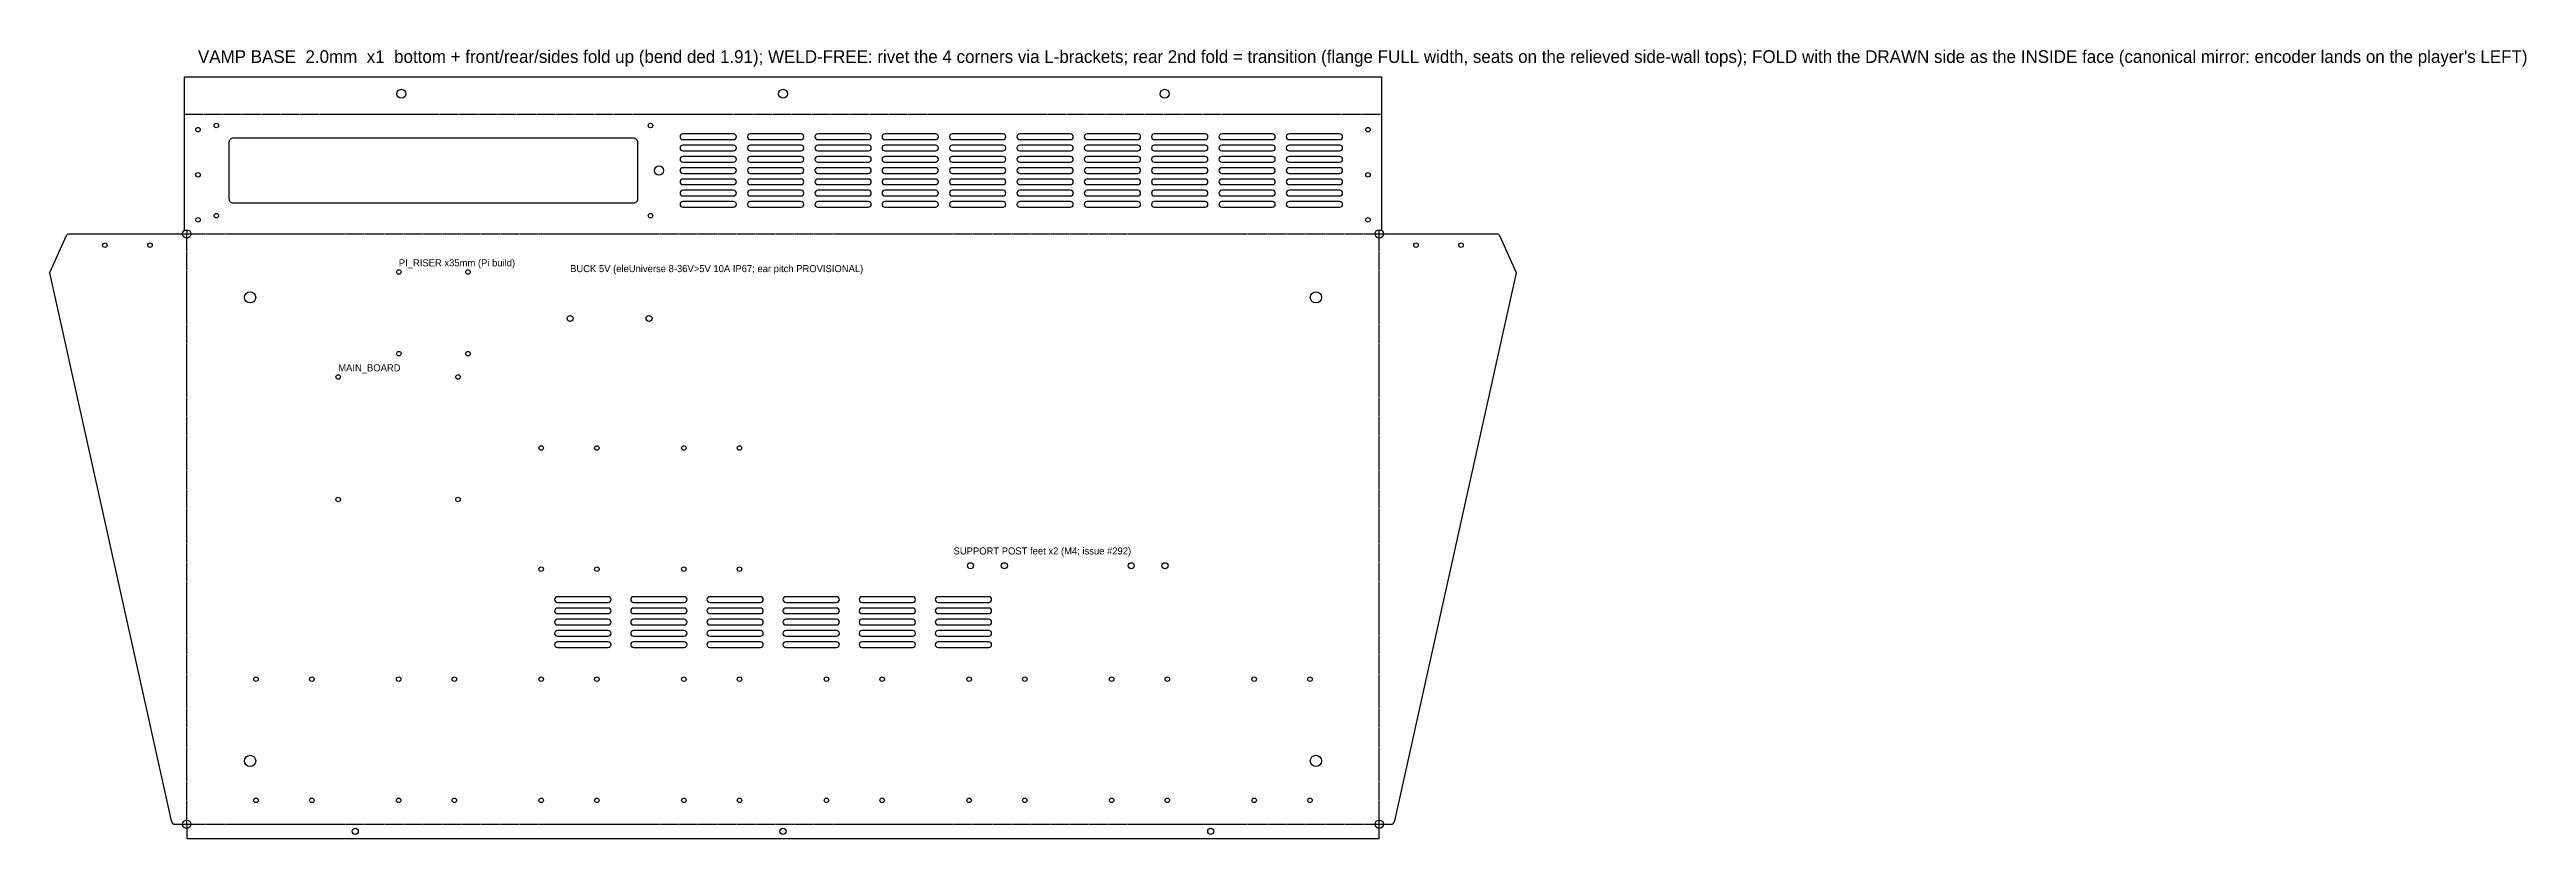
# Model space of a CAD drawing. Header units: millimetres. Extents: x -97 to 1660, y -10 to 550.
import ezdxf

# ---------------------------------------------------------------- set-up
doc = ezdxf.new("R2010")
doc.units = ezdxf.units.MM
doc.linetypes.add('DASHED', pattern=[1.524, 1.27, -0.254])
for name, color, linetype in [('BEND', 4, 'DASHED'), ('CUT', 7, 'Continuous'), ('NOTE', 8, 'Continuous'), ('VENT', 7, 'Continuous')]:
    doc.layers.add(name, color=color, linetype=linetype)

msp = doc.modelspace()

# ---------------------------------------------------------------- linework, layer by layer
at = {"layer": 'BEND'}
for points in [[(-1.9, 504), (847.9, 504)], [(0, 419), (846, 419)], [(0, 0), (0, 419)], [(846, 0), (846, 419)], [(0, 0), (846, 0)]]:
    msp.add_lwpolyline(points, dxfattribs=at)
at = {"layer": 'CUT'}
for points in [[(0, -10.1), (846, -10.1), (846, 0), (854.1, 0, 0.351674), (857, 2.4), (943.3, 391.5), (931.4, 417.7, 0.294108), (929.6, 418.9), (846, 418.9), (846, 421.6), (847.9, 421.6), (847.9, 530.4), (-1.9, 530.4), (-1.9, 421.6), (0, 421.6), (0, 418.9), (-83.6, 418.9, 0.294108), (-85.4, 417.7), (-97.3, 391.5), (-11, 2.4, 0.351674), (-8.1, 0), (0, 0)], [(33, 441), (317, 441, 0.414214), (320, 444), (320, 484, 0.414214), (317, 487), (33, 487, 0.414214), (30, 484), (30, 444, 0.414214)]]:
    msp.add_lwpolyline(points, format="xyb", close=True, dxfattribs=at)
for centre, radius in [((152.3, 518.5), 3.15), ((423, 518.5), 3.15), ((693.7, 518.5), 3.15), ((8, 493), 1.6), ((21, 496), 1.6), ((329, 496), 1.6), ((838, 493), 1.6), ((8, 461), 1.6), ((335, 464), 3.25), ((838, 461), 1.6), ((0, 419), 3), ((8, 429), 1.6), ((21, 432), 1.6), ((329, 432), 1.6), ((838, 429), 1.6), ((846, 419), 3), ((-58, 411), 1.6), ((-26, 411), 1.6), ((872, 411), 1.6), ((904, 411), 1.6), ((150.5, 392), 1.6), ((199.5, 392), 1.6), ((45, 374), 4), ((801, 374), 4), ((272, 359), 2.15), ((328, 359), 2.15), ((150.5, 334), 1.6), ((199.5, 334), 1.6), ((107.5, 317.5), 1.6), ((192.5, 317.5), 1.6), ((251.5, 267.1), 1.6), ((291, 267.1), 1.6), ((352.7, 267.1), 1.6), ((392.2, 267.1), 1.6), ((107.5, 230.5), 1.6), ((192.5, 230.5), 1.6), ((251.5, 181.1), 1.6), ((291, 181.1), 1.6), ((352.7, 181.1), 1.6), ((392.2, 181.1), 1.6), ((556, 183.5), 2.15), ((580, 183.5), 2.15), ((670, 183.5), 2.15), ((694, 183.5), 2.15), ((49.2, 103), 1.6), ((88.8, 103), 1.6), ((150.4, 103), 1.6), ((189.9, 103), 1.6), ((251.5, 103), 1.6), ((291, 103), 1.6), ((352.7, 103), 1.6), ((392.2, 103), 1.6), ((453.8, 103), 1.6), ((493.3, 103), 1.6), ((555, 103), 1.6), ((594.5, 103), 1.6), ((656.1, 103), 1.6), ((695.6, 103), 1.6), ((757.2, 103), 1.6), ((796.8, 103), 1.6), ((45, 45), 4), ((801, 45), 4), ((49.2, 17), 1.6), ((88.8, 17), 1.6), ((150.4, 17), 1.6), ((189.9, 17), 1.6), ((251.5, 17), 1.6), ((291, 17), 1.6), ((352.7, 17), 1.6), ((392.2, 17), 1.6), ((453.8, 17), 1.6), ((493.3, 17), 1.6), ((555, 17), 1.6), ((594.5, 17), 1.6), ((656.1, 17), 1.6), ((695.6, 17), 1.6), ((757.2, 17), 1.6), ((796.8, 17), 1.6), ((0, 0), 3), ((846, 0), 3), ((119.6, -5), 2.15), ((423, -5), 2.15), ((726.4, -5), 2.15)]:
    msp.add_circle(centre, radius, dxfattribs=at)
at = {"layer": 'VENT'}
for points in [[(352, 486), (388, 486, 0.414214), (390, 488), (390, 488, 0.414214), (388, 490), (352, 490, 0.414214), (350, 488), (350, 488, 0.414214)], [(352, 478), (388, 478, 0.414214), (390, 480), (390, 480, 0.414214), (388, 482), (352, 482, 0.414214), (350, 480), (350, 480, 0.414214)], [(399.8, 486), (435.8, 486, 0.414214), (437.8, 488), (437.8, 488, 0.414214), (435.8, 490), (399.8, 490, 0.414214), (397.8, 488), (397.8, 488, 0.414214)], [(399.8, 478), (435.8, 478, 0.414214), (437.8, 480), (437.8, 480, 0.414214), (435.8, 482), (399.8, 482, 0.414214), (397.8, 480), (397.8, 480, 0.414214)], [(447.6, 486), (483.6, 486, 0.414214), (485.6, 488), (485.6, 488, 0.414214), (483.6, 490), (447.6, 490, 0.414214), (445.6, 488), (445.6, 488, 0.414214)], [(447.6, 478), (483.6, 478, 0.414214), (485.6, 480), (485.6, 480, 0.414214), (483.6, 482), (447.6, 482, 0.414214), (445.6, 480), (445.6, 480, 0.414214)], [(495.3, 486), (531.3, 486, 0.414214), (533.3, 488), (533.3, 488, 0.414214), (531.3, 490), (495.3, 490, 0.414214), (493.3, 488), (493.3, 488, 0.414214)], [(495.3, 478), (531.3, 478, 0.414214), (533.3, 480), (533.3, 480, 0.414214), (531.3, 482), (495.3, 482, 0.414214), (493.3, 480), (493.3, 480, 0.414214)], [(543.1, 486), (579.1, 486, 0.414214), (581.1, 488), (581.1, 488, 0.414214), (579.1, 490), (543.1, 490, 0.414214), (541.1, 488), (541.1, 488, 0.414214)], [(543.1, 478), (579.1, 478, 0.414214), (581.1, 480), (581.1, 480, 0.414214), (579.1, 482), (543.1, 482, 0.414214), (541.1, 480), (541.1, 480, 0.414214)], [(590.9, 486), (626.9, 486, 0.414214), (628.9, 488), (628.9, 488, 0.414214), (626.9, 490), (590.9, 490, 0.414214), (588.9, 488), (588.9, 488, 0.414214)], [(590.9, 478), (626.9, 478, 0.414214), (628.9, 480), (628.9, 480, 0.414214), (626.9, 482), (590.9, 482, 0.414214), (588.9, 480), (588.9, 480, 0.414214)], [(638.7, 486), (674.7, 486, 0.414214), (676.7, 488), (676.7, 488, 0.414214), (674.7, 490), (638.7, 490, 0.414214), (636.7, 488), (636.7, 488, 0.414214)], [(638.7, 478), (674.7, 478, 0.414214), (676.7, 480), (676.7, 480, 0.414214), (674.7, 482), (638.7, 482, 0.414214), (636.7, 480), (636.7, 480, 0.414214)], [(686.4, 486), (722.4, 486, 0.414214), (724.4, 488), (724.4, 488, 0.414214), (722.4, 490), (686.4, 490, 0.414214), (684.4, 488), (684.4, 488, 0.414214)], [(686.4, 478), (722.4, 478, 0.414214), (724.4, 480), (724.4, 480, 0.414214), (722.4, 482), (686.4, 482, 0.414214), (684.4, 480), (684.4, 480, 0.414214)], [(734.2, 486), (770.2, 486, 0.414214), (772.2, 488), (772.2, 488, 0.414214), (770.2, 490), (734.2, 490, 0.414214), (732.2, 488), (732.2, 488, 0.414214)], [(734.2, 478), (770.2, 478, 0.414214), (772.2, 480), (772.2, 480, 0.414214), (770.2, 482), (734.2, 482, 0.414214), (732.2, 480), (732.2, 480, 0.414214)], [(782, 486), (818, 486, 0.414214), (820, 488), (820, 488, 0.414214), (818, 490), (782, 490, 0.414214), (780, 488), (780, 488, 0.414214)], [(782, 478), (818, 478, 0.414214), (820, 480), (820, 480, 0.414214), (818, 482), (782, 482, 0.414214), (780, 480), (780, 480, 0.414214)], [(352, 470), (388, 470, 0.414214), (390, 472), (390, 472, 0.414214), (388, 474), (352, 474, 0.414214), (350, 472), (350, 472, 0.414214)], [(352, 462), (388, 462, 0.414214), (390, 464), (390, 464, 0.414214), (388, 466), (352, 466, 0.414214), (350, 464), (350, 464, 0.414214)], [(352, 454), (388, 454, 0.414214), (390, 456), (390, 456, 0.414214), (388, 458), (352, 458, 0.414214), (350, 456), (350, 456, 0.414214)], [(399.8, 470), (435.8, 470, 0.414214), (437.8, 472), (437.8, 472, 0.414214), (435.8, 474), (399.8, 474, 0.414214), (397.8, 472), (397.8, 472, 0.414214)], [(399.8, 462), (435.8, 462, 0.414214), (437.8, 464), (437.8, 464, 0.414214), (435.8, 466), (399.8, 466, 0.414214), (397.8, 464), (397.8, 464, 0.414214)], [(399.8, 454), (435.8, 454, 0.414214), (437.8, 456), (437.8, 456, 0.414214), (435.8, 458), (399.8, 458, 0.414214), (397.8, 456), (397.8, 456, 0.414214)], [(447.6, 470), (483.6, 470, 0.414214), (485.6, 472), (485.6, 472, 0.414214), (483.6, 474), (447.6, 474, 0.414214), (445.6, 472), (445.6, 472, 0.414214)], [(447.6, 462), (483.6, 462, 0.414214), (485.6, 464), (485.6, 464, 0.414214), (483.6, 466), (447.6, 466, 0.414214), (445.6, 464), (445.6, 464, 0.414214)], [(447.6, 454), (483.6, 454, 0.414214), (485.6, 456), (485.6, 456, 0.414214), (483.6, 458), (447.6, 458, 0.414214), (445.6, 456), (445.6, 456, 0.414214)], [(495.3, 470), (531.3, 470, 0.414214), (533.3, 472), (533.3, 472, 0.414214), (531.3, 474), (495.3, 474, 0.414214), (493.3, 472), (493.3, 472, 0.414214)], [(495.3, 462), (531.3, 462, 0.414214), (533.3, 464), (533.3, 464, 0.414214), (531.3, 466), (495.3, 466, 0.414214), (493.3, 464), (493.3, 464, 0.414214)], [(495.3, 454), (531.3, 454, 0.414214), (533.3, 456), (533.3, 456, 0.414214), (531.3, 458), (495.3, 458, 0.414214), (493.3, 456), (493.3, 456, 0.414214)], [(543.1, 470), (579.1, 470, 0.414214), (581.1, 472), (581.1, 472, 0.414214), (579.1, 474), (543.1, 474, 0.414214), (541.1, 472), (541.1, 472, 0.414214)], [(543.1, 462), (579.1, 462, 0.414214), (581.1, 464), (581.1, 464, 0.414214), (579.1, 466), (543.1, 466, 0.414214), (541.1, 464), (541.1, 464, 0.414214)], [(543.1, 454), (579.1, 454, 0.414214), (581.1, 456), (581.1, 456, 0.414214), (579.1, 458), (543.1, 458, 0.414214), (541.1, 456), (541.1, 456, 0.414214)], [(590.9, 470), (626.9, 470, 0.414214), (628.9, 472), (628.9, 472, 0.414214), (626.9, 474), (590.9, 474, 0.414214), (588.9, 472), (588.9, 472, 0.414214)], [(590.9, 462), (626.9, 462, 0.414214), (628.9, 464), (628.9, 464, 0.414214), (626.9, 466), (590.9, 466, 0.414214), (588.9, 464), (588.9, 464, 0.414214)], [(590.9, 454), (626.9, 454, 0.414214), (628.9, 456), (628.9, 456, 0.414214), (626.9, 458), (590.9, 458, 0.414214), (588.9, 456), (588.9, 456, 0.414214)], [(638.7, 470), (674.7, 470, 0.414214), (676.7, 472), (676.7, 472, 0.414214), (674.7, 474), (638.7, 474, 0.414214), (636.7, 472), (636.7, 472, 0.414214)], [(638.7, 462), (674.7, 462, 0.414214), (676.7, 464), (676.7, 464, 0.414214), (674.7, 466), (638.7, 466, 0.414214), (636.7, 464), (636.7, 464, 0.414214)], [(638.7, 454), (674.7, 454, 0.414214), (676.7, 456), (676.7, 456, 0.414214), (674.7, 458), (638.7, 458, 0.414214), (636.7, 456), (636.7, 456, 0.414214)], [(686.4, 470), (722.4, 470, 0.414214), (724.4, 472), (724.4, 472, 0.414214), (722.4, 474), (686.4, 474, 0.414214), (684.4, 472), (684.4, 472, 0.414214)], [(686.4, 462), (722.4, 462, 0.414214), (724.4, 464), (724.4, 464, 0.414214), (722.4, 466), (686.4, 466, 0.414214), (684.4, 464), (684.4, 464, 0.414214)], [(686.4, 454), (722.4, 454, 0.414214), (724.4, 456), (724.4, 456, 0.414214), (722.4, 458), (686.4, 458, 0.414214), (684.4, 456), (684.4, 456, 0.414214)], [(734.2, 470), (770.2, 470, 0.414214), (772.2, 472), (772.2, 472, 0.414214), (770.2, 474), (734.2, 474, 0.414214), (732.2, 472), (732.2, 472, 0.414214)], [(734.2, 462), (770.2, 462, 0.414214), (772.2, 464), (772.2, 464, 0.414214), (770.2, 466), (734.2, 466, 0.414214), (732.2, 464), (732.2, 464, 0.414214)], [(734.2, 454), (770.2, 454, 0.414214), (772.2, 456), (772.2, 456, 0.414214), (770.2, 458), (734.2, 458, 0.414214), (732.2, 456), (732.2, 456, 0.414214)], [(782, 470), (818, 470, 0.414214), (820, 472), (820, 472, 0.414214), (818, 474), (782, 474, 0.414214), (780, 472), (780, 472, 0.414214)], [(782, 462), (818, 462, 0.414214), (820, 464), (820, 464, 0.414214), (818, 466), (782, 466, 0.414214), (780, 464), (780, 464, 0.414214)], [(782, 454), (818, 454, 0.414214), (820, 456), (820, 456, 0.414214), (818, 458), (782, 458, 0.414214), (780, 456), (780, 456, 0.414214)], [(352, 446), (388, 446, 0.414214), (390, 448), (390, 448, 0.414214), (388, 450), (352, 450, 0.414214), (350, 448), (350, 448, 0.414214)], [(352, 438), (388, 438, 0.414214), (390, 440), (390, 440, 0.414214), (388, 442), (352, 442, 0.414214), (350, 440), (350, 440, 0.414214)], [(399.8, 446), (435.8, 446, 0.414214), (437.8, 448), (437.8, 448, 0.414214), (435.8, 450), (399.8, 450, 0.414214), (397.8, 448), (397.8, 448, 0.414214)], [(399.8, 438), (435.8, 438, 0.414214), (437.8, 440), (437.8, 440, 0.414214), (435.8, 442), (399.8, 442, 0.414214), (397.8, 440), (397.8, 440, 0.414214)], [(447.6, 446), (483.6, 446, 0.414214), (485.6, 448), (485.6, 448, 0.414214), (483.6, 450), (447.6, 450, 0.414214), (445.6, 448), (445.6, 448, 0.414214)], [(447.6, 438), (483.6, 438, 0.414214), (485.6, 440), (485.6, 440, 0.414214), (483.6, 442), (447.6, 442, 0.414214), (445.6, 440), (445.6, 440, 0.414214)], [(495.3, 446), (531.3, 446, 0.414214), (533.3, 448), (533.3, 448, 0.414214), (531.3, 450), (495.3, 450, 0.414214), (493.3, 448), (493.3, 448, 0.414214)], [(495.3, 438), (531.3, 438, 0.414214), (533.3, 440), (533.3, 440, 0.414214), (531.3, 442), (495.3, 442, 0.414214), (493.3, 440), (493.3, 440, 0.414214)], [(543.1, 446), (579.1, 446, 0.414214), (581.1, 448), (581.1, 448, 0.414214), (579.1, 450), (543.1, 450, 0.414214), (541.1, 448), (541.1, 448, 0.414214)], [(543.1, 438), (579.1, 438, 0.414214), (581.1, 440), (581.1, 440, 0.414214), (579.1, 442), (543.1, 442, 0.414214), (541.1, 440), (541.1, 440, 0.414214)], [(590.9, 446), (626.9, 446, 0.414214), (628.9, 448), (628.9, 448, 0.414214), (626.9, 450), (590.9, 450, 0.414214), (588.9, 448), (588.9, 448, 0.414214)], [(590.9, 438), (626.9, 438, 0.414214), (628.9, 440), (628.9, 440, 0.414214), (626.9, 442), (590.9, 442, 0.414214), (588.9, 440), (588.9, 440, 0.414214)], [(638.7, 446), (674.7, 446, 0.414214), (676.7, 448), (676.7, 448, 0.414214), (674.7, 450), (638.7, 450, 0.414214), (636.7, 448), (636.7, 448, 0.414214)], [(638.7, 438), (674.7, 438, 0.414214), (676.7, 440), (676.7, 440, 0.414214), (674.7, 442), (638.7, 442, 0.414214), (636.7, 440), (636.7, 440, 0.414214)], [(686.4, 446), (722.4, 446, 0.414214), (724.4, 448), (724.4, 448, 0.414214), (722.4, 450), (686.4, 450, 0.414214), (684.4, 448), (684.4, 448, 0.414214)], [(686.4, 438), (722.4, 438, 0.414214), (724.4, 440), (724.4, 440, 0.414214), (722.4, 442), (686.4, 442, 0.414214), (684.4, 440), (684.4, 440, 0.414214)], [(734.2, 446), (770.2, 446, 0.414214), (772.2, 448), (772.2, 448, 0.414214), (770.2, 450), (734.2, 450, 0.414214), (732.2, 448), (732.2, 448, 0.414214)], [(734.2, 438), (770.2, 438, 0.414214), (772.2, 440), (772.2, 440, 0.414214), (770.2, 442), (734.2, 442, 0.414214), (732.2, 440), (732.2, 440, 0.414214)], [(782, 446), (818, 446, 0.414214), (820, 448), (820, 448, 0.414214), (818, 450), (782, 450, 0.414214), (780, 448), (780, 448, 0.414214)], [(782, 438), (818, 438, 0.414214), (820, 440), (820, 440, 0.414214), (818, 442), (782, 442, 0.414214), (780, 440), (780, 440, 0.414214)], [(263, 157.5), (299, 157.5, 0.414214), (301, 159.5), (301, 159.5, 0.414214), (299, 161.5), (263, 161.5, 0.414214), (261, 159.5), (261, 159.5, 0.414214)], [(317, 157.5), (353, 157.5, 0.414214), (355, 159.5), (355, 159.5, 0.414214), (353, 161.5), (317, 161.5, 0.414214), (315, 159.5), (315, 159.5, 0.414214)], [(371, 157.5), (407, 157.5, 0.414214), (409, 159.5), (409, 159.5, 0.414214), (407, 161.5), (371, 161.5, 0.414214), (369, 159.5), (369, 159.5, 0.414214)], [(425, 157.5), (461, 157.5, 0.414214), (463, 159.5), (463, 159.5, 0.414214), (461, 161.5), (425, 161.5, 0.414214), (423, 159.5), (423, 159.5, 0.414214)], [(479, 157.5), (515, 157.5, 0.414214), (517, 159.5), (517, 159.5, 0.414214), (515, 161.5), (479, 161.5, 0.414214), (477, 159.5), (477, 159.5, 0.414214)], [(533, 157.5), (569, 157.5, 0.414214), (571, 159.5), (571, 159.5, 0.414214), (569, 161.5), (533, 161.5, 0.414214), (531, 159.5), (531, 159.5, 0.414214)], [(263, 149.5), (299, 149.5, 0.414214), (301, 151.5), (301, 151.5, 0.414214), (299, 153.5), (263, 153.5, 0.414214), (261, 151.5), (261, 151.5, 0.414214)], [(263, 141.5), (299, 141.5, 0.414214), (301, 143.5), (301, 143.5, 0.414214), (299, 145.5), (263, 145.5, 0.414214), (261, 143.5), (261, 143.5, 0.414214)], [(317, 149.5), (353, 149.5, 0.414214), (355, 151.5), (355, 151.5, 0.414214), (353, 153.5), (317, 153.5, 0.414214), (315, 151.5), (315, 151.5, 0.414214)], [(317, 141.5), (353, 141.5, 0.414214), (355, 143.5), (355, 143.5, 0.414214), (353, 145.5), (317, 145.5, 0.414214), (315, 143.5), (315, 143.5, 0.414214)], [(371, 149.5), (407, 149.5, 0.414214), (409, 151.5), (409, 151.5, 0.414214), (407, 153.5), (371, 153.5, 0.414214), (369, 151.5), (369, 151.5, 0.414214)], [(371, 141.5), (407, 141.5, 0.414214), (409, 143.5), (409, 143.5, 0.414214), (407, 145.5), (371, 145.5, 0.414214), (369, 143.5), (369, 143.5, 0.414214)], [(425, 149.5), (461, 149.5, 0.414214), (463, 151.5), (463, 151.5, 0.414214), (461, 153.5), (425, 153.5, 0.414214), (423, 151.5), (423, 151.5, 0.414214)], [(425, 141.5), (461, 141.5, 0.414214), (463, 143.5), (463, 143.5, 0.414214), (461, 145.5), (425, 145.5, 0.414214), (423, 143.5), (423, 143.5, 0.414214)], [(479, 149.5), (515, 149.5, 0.414214), (517, 151.5), (517, 151.5, 0.414214), (515, 153.5), (479, 153.5, 0.414214), (477, 151.5), (477, 151.5, 0.414214)], [(479, 141.5), (515, 141.5, 0.414214), (517, 143.5), (517, 143.5, 0.414214), (515, 145.5), (479, 145.5, 0.414214), (477, 143.5), (477, 143.5, 0.414214)], [(533, 149.5), (569, 149.5, 0.414214), (571, 151.5), (571, 151.5, 0.414214), (569, 153.5), (533, 153.5, 0.414214), (531, 151.5), (531, 151.5, 0.414214)], [(533, 141.5), (569, 141.5, 0.414214), (571, 143.5), (571, 143.5, 0.414214), (569, 145.5), (533, 145.5, 0.414214), (531, 143.5), (531, 143.5, 0.414214)], [(263, 133.5), (299, 133.5, 0.414214), (301, 135.5), (301, 135.5, 0.414214), (299, 137.5), (263, 137.5, 0.414214), (261, 135.5), (261, 135.5, 0.414214)], [(263, 125.5), (299, 125.5, 0.414214), (301, 127.5), (301, 127.5, 0.414214), (299, 129.5), (263, 129.5, 0.414214), (261, 127.5), (261, 127.5, 0.414214)], [(317, 133.5), (353, 133.5, 0.414214), (355, 135.5), (355, 135.5, 0.414214), (353, 137.5), (317, 137.5, 0.414214), (315, 135.5), (315, 135.5, 0.414214)], [(317, 125.5), (353, 125.5, 0.414214), (355, 127.5), (355, 127.5, 0.414214), (353, 129.5), (317, 129.5, 0.414214), (315, 127.5), (315, 127.5, 0.414214)], [(371, 133.5), (407, 133.5, 0.414214), (409, 135.5), (409, 135.5, 0.414214), (407, 137.5), (371, 137.5, 0.414214), (369, 135.5), (369, 135.5, 0.414214)], [(371, 125.5), (407, 125.5, 0.414214), (409, 127.5), (409, 127.5, 0.414214), (407, 129.5), (371, 129.5, 0.414214), (369, 127.5), (369, 127.5, 0.414214)], [(425, 133.5), (461, 133.5, 0.414214), (463, 135.5), (463, 135.5, 0.414214), (461, 137.5), (425, 137.5, 0.414214), (423, 135.5), (423, 135.5, 0.414214)], [(425, 125.5), (461, 125.5, 0.414214), (463, 127.5), (463, 127.5, 0.414214), (461, 129.5), (425, 129.5, 0.414214), (423, 127.5), (423, 127.5, 0.414214)], [(479, 133.5), (515, 133.5, 0.414214), (517, 135.5), (517, 135.5, 0.414214), (515, 137.5), (479, 137.5, 0.414214), (477, 135.5), (477, 135.5, 0.414214)], [(479, 125.5), (515, 125.5, 0.414214), (517, 127.5), (517, 127.5, 0.414214), (515, 129.5), (479, 129.5, 0.414214), (477, 127.5), (477, 127.5, 0.414214)], [(533, 133.5), (569, 133.5, 0.414214), (571, 135.5), (571, 135.5, 0.414214), (569, 137.5), (533, 137.5, 0.414214), (531, 135.5), (531, 135.5, 0.414214)], [(533, 125.5), (569, 125.5, 0.414214), (571, 127.5), (571, 127.5, 0.414214), (569, 129.5), (533, 129.5, 0.414214), (531, 127.5), (531, 127.5, 0.414214)]]:
    msp.add_lwpolyline(points, format="xyb", close=True, dxfattribs=at)

# ---------------------------------------------------------------- texts
at = {"layer": 'NOTE'}
for s, height, p in [("VAMP BASE  2.0mm  x1  bottom + front/rear/sides fold up (bend ded 1.91); WELD-FREE: rivet the 4 corners via L-brackets; rear 2nd fold = transition (flange FULL width, seats on the relieved side-wall tops); FOLD with the DRAWN side as the INSIDE face (canonical mirror: encoder lands on the player's LEFT)", 9, (8, 540.4)), ('PI_RISER x35mm (Pi build)', 5, (150.5, 396)), ('BUCK 5V (eleUniverse 8-36V>5V 10A IP67; ear pitch PROVISIONAL)', 5, (272, 391.9)), ('MAIN_BOARD', 5, (107.5, 321.5)), ('SUPPORT POST feet x2 (M4; issue #292)', 5, (544, 191.5))]:
    msp.add_text(s, height=height, dxfattribs=at).set_placement(p)

doc.saveas('drawing.dxf')
